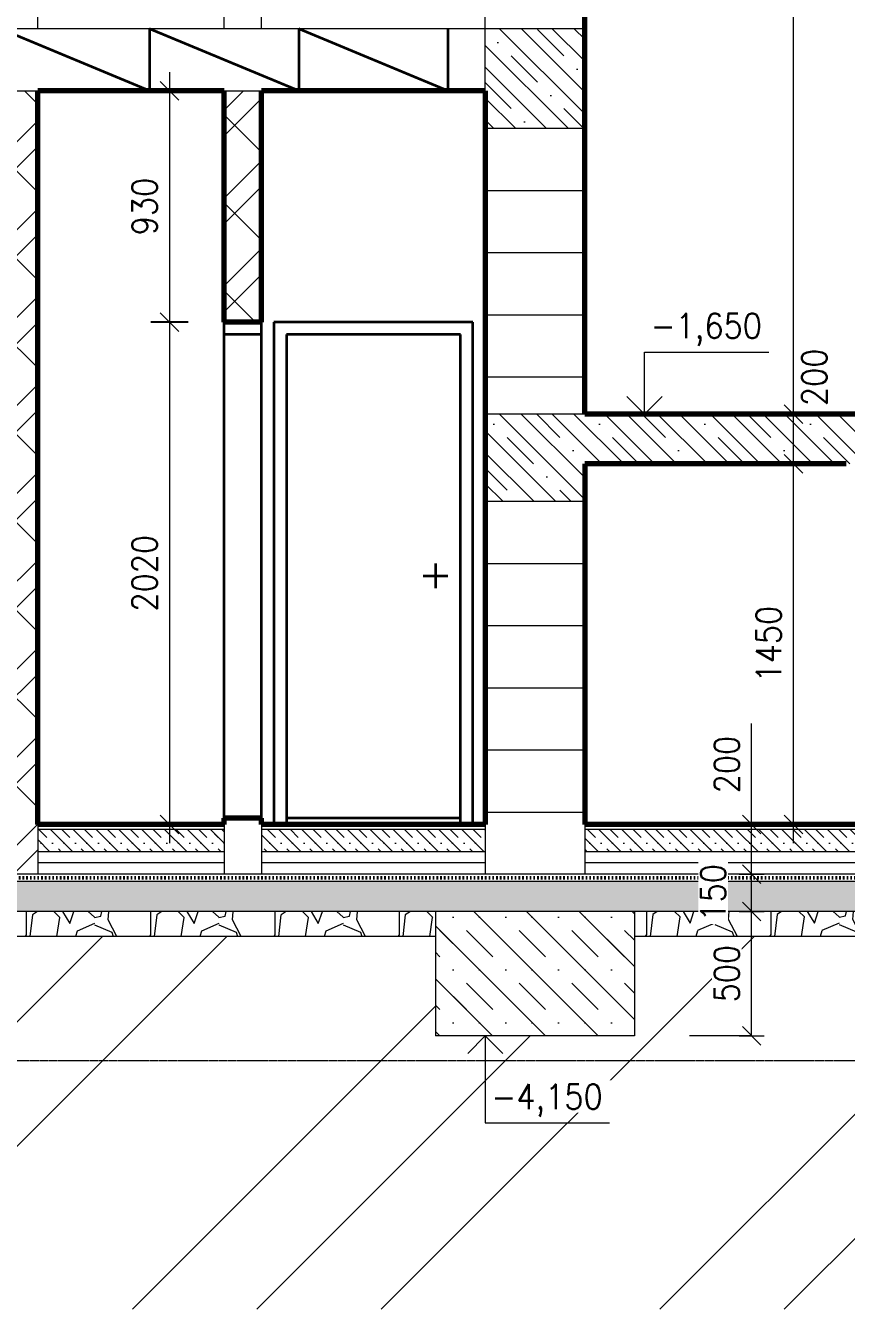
# Model space of a CAD drawing. Header units: millimetres. Extents: x 9557 to 76822, y 14597 to 67378.
# Drawn here: x 20029 to 23330, y 49592 to 54754 of the extents above; entities that cross this region are included whole.
import ezdxf

# ---------------------------------------------------------------- set-up
doc = ezdxf.new("R2010")
doc.units = ezdxf.units.MM
doc.linetypes.add('ACAD_ISO02W100', pattern=[15, 12, -3])
doc.linetypes.add('ACAD_ISO03W100', pattern=[30, 12, -18])
for name, color, linetype, lineweight in [('0.18', 51, 'Continuous', 18), ('0.25', 7, 'Continuous', 25), ('0.35', 6, 'Continuous', 35), ('0.7', 30, 'Continuous', 70), ('Hydroizolácia', 50, 'ACAD_ISO03W100', 50)]:
    doc.layers.add(name, color=color, linetype=linetype, lineweight=lineweight)
doc.layers.add('Dimensions', color=7, linetype='Continuous')
doc.styles.add('MyTextStyle', font='romans.shx', dxfattribs={"width": 0.9})
doc.linetypes.add('TEPELNAIZOLACIA', pattern='A,0.004,[1,tepelnaizolacia,S=1,R=360,X=0,Y=0],-400', length=400.004)
doc.dimstyles.new('Annotative SK int', dxfattribs={"dimscale": 0, "dimtxt": 2, "dimasz": 1.5, "dimexe": 1.5, "dimexo": 0, "dimgap": 1, "dimtad": 1, "dimdec": 0, "dimlfac": -1, "dimrnd": 5, "dimzin": 0, "dimtxsty": 'MyTextStyle', "dimblk": 'OBLIQUE', "dimcen": 1.5, "dimdle": 1.5, "dimadec": 0, "dimazin": 0, "dimtfac": 1, "dimtdec": 0, "dimtofl": 0, "dimtmove": 0, "dimatfit": 3, "dimldrblk": 'NONE', "dimfxl": 1.5, "dimfxlon": 1, "dimtfill": 1, "dimtolj": 1, "dimtzin": 0, "dimlwd": 18, "dimarcsym": 0})
doc.dimstyles.new('Standard SK int', dxfattribs={"dimtxt": 100, "dimasz": 75, "dimexe": 50, "dimexo": 0, "dimgap": 50, "dimtad": 1, "dimdec": 0, "dimrnd": 5, "dimzin": 0, "dimtxsty": 'MyTextStyle', "dimblk": 'OBLIQUE', "dimcen": 0, "dimclrd": 51, "dimclre": 51, "dimadec": 0, "dimazin": 1, "dimtm": 1e-09, "dimtfac": 1, "dimtdec": 0, "dimtofl": 0, "dimtmove": 0, "dimatfit": 2, "dimfxl": 50, "dimfxlon": 1, "dimtfill": 1, "dimtfillclr": 250, "dimtolj": 1, "dimtzin": 0, "dimlwd": 18, "dimlwe": 18, "dimarcsym": 0})
pattern_1 = [(315, (23542.22, 51416.66), (91.9239, -2e-14), []), (315, (23607.217, 51351.662), (45.96194, -8e-15), [65, -32.5, 0, -32.5])]
pattern_2 = [(45, (11676.73, 10865.76), (0, 353.5534), []), (45, (11926.73, 10865.76), (0, 353.5534), []), (135, (11676.73, 10865.76), (-353.5534, 3e-14), [])]

# ---------------------------------------------------------------- blocks, each defined once
blk = doc.blocks.new('_Oblique')
at = {"color": 0, "linetype": 'ByBlock', "lineweight": -2}
blk.add_line((-0.5, -0.5), (0.5, 0.5), dxfattribs=at)
blk = doc.blocks.new('*D135')
at = {"layer": '0.25', "color": 51, "linetype": 'Continuous', "lineweight": 18, "transparency": 16777216}
for p, q in [((22898.8, 51191.7), (22998.8, 51191.7)), ((22948.8, 50691.7), (22948.8, 51191.7)), ((22898.8, 50691.7), (22998.8, 50691.7))]:
    blk.add_line(p, q, dxfattribs=at)
at = {"layer": '0.25', "color": 51, "lineweight": 18, "transparency": 16777216, "xscale": 75, "yscale": 75, "zscale": 75}
for p, rotation in [((22948.8, 51191.7), 90), ((22948.8, 50691.7), 270)]:
    blk.add_blockref('_Oblique', p, dxfattribs=dict(at, rotation=rotation))
at = {"layer": '0.25', "color": 0, "transparency": 16777216, "insert": (22848.8, 50941.7), "char_height": 100, "attachment_point": 5, "rotation": 90, "style": 'MyTextStyle', "bg_fill": 3, "box_fill_scale": 1.1, "bg_fill_color": 256, "bg_fill_true_color": 13158600, "bg_fill_transparency": 0}
blk.add_mtext('\\A1;500', dxfattribs=at)
blk = doc.blocks.new('*D136')
at = {"layer": '0.25', "color": 51, "linetype": 'Continuous', "lineweight": 18, "transparency": 16777216}
for p, q in [((22898.8, 51341.7), (22998.8, 51341.7)), ((22948.8, 51191.7), (22948.8, 51341.7)), ((22898.8, 51191.7), (22998.8, 51191.7))]:
    blk.add_line(p, q, dxfattribs=at)
at = {"layer": '0.25', "color": 51, "lineweight": 18, "transparency": 16777216, "xscale": 75, "yscale": 75, "zscale": 75}
for p, rotation in [((22948.8, 51341.7), 90), ((22948.8, 51191.7), 270)]:
    blk.add_blockref('_Oblique', p, dxfattribs=dict(at, rotation=rotation))
at = {"layer": '0.25', "color": 0, "transparency": 16777216, "insert": (22794.1, 51266.7), "char_height": 100, "attachment_point": 5, "rotation": 90, "style": 'MyTextStyle', "bg_fill": 3, "box_fill_scale": 1.1, "bg_fill_color": 256, "bg_fill_true_color": 13158600, "bg_fill_transparency": 0}
blk.add_mtext('\\A1;150', dxfattribs=at)
blk = doc.blocks.new('*D137')
at = {"layer": '0.25', "color": 51, "linetype": 'Continuous', "lineweight": 18, "transparency": 16777216}
for p, q in [((22948.8, 51541.7), (22948.8, 51948.1)), ((22898.8, 51541.7), (22998.8, 51541.7)), ((22948.8, 51341.7), (22948.8, 51541.7)), ((22898.8, 51341.7), (22998.8, 51341.7))]:
    blk.add_line(p, q, dxfattribs=at)
at = {"layer": '0.25', "color": 51, "lineweight": 18, "transparency": 16777216, "xscale": 75, "yscale": 75, "zscale": 75}
for p, rotation in [((22948.8, 51541.7), 90), ((22948.8, 51341.7), 270)]:
    blk.add_blockref('_Oblique', p, dxfattribs=dict(at, rotation=rotation))
at = {"layer": '0.25', "color": 0, "transparency": 16777216, "insert": (22848.8, 51782.4), "char_height": 100, "attachment_point": 5, "rotation": 90, "style": 'MyTextStyle', "bg_fill": 3, "box_fill_scale": 1.1, "bg_fill_color": 256, "bg_fill_true_color": 13158600, "bg_fill_transparency": 0}
blk.add_mtext('\\A1;200', dxfattribs=at)
blk = doc.blocks.new('*D138')
at = {"layer": '0.25', "color": 51, "linetype": 'Continuous', "lineweight": 18, "transparency": 16777216}
for p, q in [((24124.3, 51541.7), (24124.3, 51948.1)), ((24074.3, 51541.7), (24174.3, 51541.7)), ((24124.3, 51341.7), (24124.3, 51541.7)), ((24074.3, 51341.7), (24174.3, 51341.7))]:
    blk.add_line(p, q, dxfattribs=at)
at = {"layer": '0.25', "color": 51, "lineweight": 18, "transparency": 16777216, "xscale": 75, "yscale": 75, "zscale": 75}
for p, rotation in [((24124.3, 51541.7), 90), ((24124.3, 51341.7), 270)]:
    blk.add_blockref('_Oblique', p, dxfattribs=dict(at, rotation=rotation))
at = {"layer": '0.25', "color": 0, "transparency": 16777216, "insert": (24024.3, 51782.4), "char_height": 100, "attachment_point": 5, "rotation": 90, "style": 'MyTextStyle', "bg_fill": 3, "box_fill_scale": 1.1, "bg_fill_color": 256, "bg_fill_true_color": 13158600, "bg_fill_transparency": 0}
blk.add_mtext('\\A1;200', dxfattribs=at)
blk = doc.blocks.new('*D139')
at = {"layer": '0.25', "color": 51, "linetype": 'Continuous', "lineweight": 18, "transparency": 16777216}
for p, q in [((24074.3, 51341.7), (24174.3, 51341.7)), ((24124.3, 51341.7), (24124.3, 51191.7)), ((24074.3, 51191.7), (24174.3, 51191.7))]:
    blk.add_line(p, q, dxfattribs=at)
at = {"layer": '0.25', "color": 51, "lineweight": 18, "transparency": 16777216, "xscale": 75, "yscale": 75, "zscale": 75}
for p, rotation in [((24124.3, 51341.7), 90), ((24124.3, 51191.7), 270)]:
    blk.add_blockref('_Oblique', p, dxfattribs=dict(at, rotation=rotation))
at = {"layer": '0.25', "color": 0, "transparency": 16777216, "insert": (23974.3, 51266.7), "char_height": 100, "attachment_point": 5, "rotation": 90, "style": 'MyTextStyle', "bg_fill": 3, "box_fill_scale": 1.1, "bg_fill_color": 256, "bg_fill_true_color": 13158600, "bg_fill_transparency": 0}
blk.add_mtext('\\A1;150', dxfattribs=at)
blk = doc.blocks.new('*D140')
at = {"layer": '0.25', "color": 51, "linetype": 'Continuous', "lineweight": 18, "transparency": 16777216}
for p, q in [((24124.3, 51191.7), (24124.3, 51266.7)), ((24074.3, 51191.7), (24174.3, 51191.7)), ((24074.3, 51091.7), (24174.3, 51091.7)), ((24124.3, 51091.7), (24124.3, 50623.1))]:
    blk.add_line(p, q, dxfattribs=at)
at = {"layer": '0.25', "color": 51, "lineweight": 18, "transparency": 16777216, "xscale": 75, "yscale": 75, "zscale": 75}
for p, rotation in [((24124.3, 51191.7), 270), ((24124.3, 51091.7), 90)]:
    blk.add_blockref('_Oblique', p, dxfattribs=dict(at, rotation=rotation))
at = {"layer": '0.25', "color": 0, "transparency": 16777216, "insert": (24024.3, 50782.4), "char_height": 100, "attachment_point": 5, "rotation": 90, "style": 'MyTextStyle', "bg_fill": 3, "box_fill_scale": 1.1, "bg_fill_color": 256, "bg_fill_true_color": 13158600, "bg_fill_transparency": 0}
blk.add_mtext('\\A1;100', dxfattribs=at)
blk = doc.blocks.new('*D195')
at = {"layer": 'Dimensions', "color": 0, "lineweight": 18, "transparency": 16777216}
blk.add_line((20606.9, 54566.7), (20606.9, 53486.7), dxfattribs=at)
at = {"layer": 'Dimensions', "color": 0, "lineweight": -2, "transparency": 16777216}
for p, q in [((20681.9, 54491.7), (20531.9, 54491.7)), ((20681.9, 53561.7), (20531.9, 53561.7))]:
    blk.add_line(p, q, dxfattribs=at)
at = {"layer": 'Dimensions', "color": 0, "lineweight": 18, "transparency": 16777216, "xscale": 75, "yscale": 75, "zscale": 75}
for p, rotation in [((20606.9, 54491.7), 90), ((20606.9, 53561.7), 270)]:
    blk.add_blockref('_Oblique', p, dxfattribs=dict(at, rotation=rotation))
at = {"layer": 'Dimensions', "color": 0, "transparency": 16777216, "insert": (20506.9, 54026.7), "char_height": 100, "attachment_point": 5, "rotation": 90, "style": 'MyTextStyle', "bg_fill": 3, "box_fill_scale": 1.1, "bg_fill_color": 256, "bg_fill_true_color": 13158600, "bg_fill_transparency": 0}
blk.add_mtext('\\A1;930', dxfattribs=at)
blk = doc.blocks.new('_None')
blk = doc.blocks.new('*D196')
at = {"layer": 'Dimensions', "color": 0, "lineweight": 18, "transparency": 16777216}
blk.add_line((20606.9, 53636.7), (20606.9, 51466.7), dxfattribs=at)
at = {"layer": 'Dimensions', "color": 0, "lineweight": -2, "transparency": 16777216}
for p, q in [((20681.9, 53561.7), (20531.9, 53561.7)), ((20681.9, 51541.7), (20531.9, 51541.7))]:
    blk.add_line(p, q, dxfattribs=at)
at = {"layer": 'Dimensions', "color": 0, "lineweight": 18, "transparency": 16777216, "xscale": 75, "yscale": 75, "zscale": 75}
for p, rotation in [((20606.9, 53561.7), 90), ((20606.9, 51541.7), 270)]:
    blk.add_blockref('_Oblique', p, dxfattribs=dict(at, rotation=rotation))
at = {"layer": 'Dimensions', "color": 0, "transparency": 16777216, "insert": (20506.9, 52551.7), "char_height": 100, "attachment_point": 5, "rotation": 90, "style": 'MyTextStyle', "bg_fill": 3, "box_fill_scale": 1.1, "bg_fill_color": 256, "bg_fill_true_color": 13158600, "bg_fill_transparency": 0}
blk.add_mtext('\\A1;2020', dxfattribs=at)
blk = doc.blocks.new('*D202')
at = {"layer": 'Dimensions', "color": 0, "lineweight": 18, "transparency": 16777216}
blk.add_line((23117, 51466.7), (23117, 53066.7), dxfattribs=at)
at = {"layer": 'Dimensions', "color": 0, "lineweight": -2, "transparency": 16777216}
for p, q in [((23042, 52991.7), (23192, 52991.7)), ((23042, 51541.7), (23192, 51541.7))]:
    blk.add_line(p, q, dxfattribs=at)
at = {"layer": 'Dimensions', "color": 0, "lineweight": 18, "transparency": 16777216, "xscale": 75, "yscale": 75, "zscale": 75}
for p, rotation in [((23117, 52991.7), 90), ((23117, 51541.7), 270)]:
    blk.add_blockref('_Oblique', p, dxfattribs=dict(at, rotation=rotation))
at = {"layer": 'Dimensions', "color": 0, "transparency": 16777216, "insert": (23017, 52266.7), "char_height": 100, "attachment_point": 5, "rotation": 90, "style": 'MyTextStyle', "bg_fill": 3, "box_fill_scale": 1.1, "bg_fill_color": 256, "bg_fill_true_color": 13158600, "bg_fill_transparency": 0}
blk.add_mtext('\\A1;1450', dxfattribs=at)
blk = doc.blocks.new('*D203')
at = {"layer": 'Dimensions', "color": 0, "lineweight": 18, "transparency": 16777216}
blk.add_line((23117, 52916.7), (23117, 53266.7), dxfattribs=at)
at = {"layer": 'Dimensions', "color": 0, "lineweight": -2, "transparency": 16777216}
for p, q in [((23042, 53191.7), (23192, 53191.7)), ((23042, 52991.7), (23192, 52991.7))]:
    blk.add_line(p, q, dxfattribs=at)
at = {"layer": 'Dimensions', "color": 0, "lineweight": 18, "transparency": 16777216, "xscale": 75, "yscale": 75, "zscale": 75, "rotation": 270}
blk.add_blockref('_Oblique', (23117, 52991.7), dxfattribs=at)
at = {"layer": 'Dimensions', "color": 0, "transparency": 16777216, "insert": (23201.1, 53339.9), "char_height": 100, "attachment_point": 5, "rotation": 90, "style": 'MyTextStyle', "bg_fill": 3, "box_fill_scale": 1.1, "bg_fill_color": 256, "bg_fill_true_color": 13158600, "bg_fill_transparency": 0}
blk.add_mtext('\\A1;200', dxfattribs=at)
at = {"layer": 'Dimensions', "color": 0, "lineweight": 18, "transparency": 16777216, "xscale": 75, "yscale": 75, "zscale": 75, "rotation": 90}
blk.add_blockref('_Oblique', (23117, 53191.7), dxfattribs=at)
blk = doc.blocks.new('*D204')
at = {"layer": 'Dimensions', "color": 0, "lineweight": 18, "transparency": 16777216}
blk.add_line((23117, 53116.7), (23117, 57866.7), dxfattribs=at)
at = {"layer": 'Dimensions', "color": 0, "lineweight": -2, "transparency": 16777216}
for p, q in [((23042, 57791.7), (23192, 57791.7)), ((23042, 53191.7), (23192, 53191.7))]:
    blk.add_line(p, q, dxfattribs=at)
at = {"layer": 'Dimensions', "color": 0, "lineweight": 18, "transparency": 16777216, "xscale": 75, "yscale": 75, "zscale": 75}
for p, rotation in [((23117, 57791.7), 90), ((23117, 53191.7), 270)]:
    blk.add_blockref('_Oblique', p, dxfattribs=dict(at, rotation=rotation))
at = {"layer": 'Dimensions', "color": 0, "transparency": 16777216, "insert": (23017, 55491.7), "char_height": 100, "attachment_point": 5, "rotation": 90, "style": 'MyTextStyle', "bg_fill": 3, "box_fill_scale": 1.1, "bg_fill_color": 256, "bg_fill_true_color": 13158600, "bg_fill_transparency": 0}
blk.add_mtext('\\A1;4600', dxfattribs=at)

msp = doc.modelspace()

# ---------------------------------------------------------------- hatches: boundary and pattern name
at = {"layer": '0.18', "ltscale": 2}
h = msp.add_hatch(dxfattribs=at)
h.set_pattern_fill('MURIVOSTREDNAPEVNOST', color=256, scale=250, pattern_type=2)
h.set_pattern_definition(pattern_2)
h.paths.add_polyline_path([(20077.2, 57791.7), (19927.2, 57791.7), (19927.2, 54841.7), (19927.2, 54741.7), (20077.2, 54741.7), (20077.2, 54841.7)])
at = {"layer": '0.18'}
h = msp.add_hatch(dxfattribs=at)
h.set_pattern_fill('BETONSVYSTUZOU', color=256, scale=150, angle=-90, pattern_type=2)
h.set_pattern_definition([(315, (-12702.31, 105376.26), (212.13203, -4e-14), []), (315, (-12702.31, 105226.26), (318.19805, -106.066), [150, -75, 0, -75]), (315, (-12702.31, 105076.26), (212.13203, -4e-14), [])])
h.paths.add_polyline_path([(21877.2, 54341.7), (21877.2, 54741.7), (22277.2, 54741.7), (22277.2, 54341.7)])
at = {"layer": '0.18', "ltscale": 2}
h = msp.add_hatch(dxfattribs=at)
h.set_pattern_fill('MURIVOSTREDNAPEVNOST', color=256, scale=250, pattern_type=2)
h.set_pattern_definition(pattern_2)
h.paths.add_polyline_path([(20077.2, 54491.7), (19927.2, 54491.7), (19927.2, 51541.7), (19927.2, 51341.7), (20077.2, 51341.7), (20077.2, 51541.7)])
h = msp.add_hatch(dxfattribs=at)
h.set_pattern_fill('MURIVOSTREDNAPEVNOST', color=256, scale=250, pattern_type=2)
h.set_pattern_definition(pattern_2)
h.paths.add_polyline_path([(20977.2, 54491.7), (20827.2, 54491.7), (20827.2, 53561.7), (20977.2, 53561.7)])
at = {"layer": '0.18'}
h = msp.add_hatch(dxfattribs=at)
h.set_pattern_fill('ZEMINAPOVODNA', color=256, scale=500, pattern_type=2)
h.set_pattern_definition([(45, (-12702.3, 105526.3), (5e-13, 2121.32), []), (45, (-12202.3, 105526.3), (5e-13, 2121.32), []), (45, (-11702.3, 105526.3), (5e-13, 2121.32), [])])
h.paths.add_polyline_path([(14127.2, 49591.7), (14127.2, 53641.7), (16827.2, 53641.7), (16827.2, 51091.7), (17427.2, 51091.7), (17427.2, 50591.7), (18127.2, 50591.7), (18127.2, 51091.7), (21677.2, 51091.7), (21677.2, 50691.7), (22477.2, 50691.7), (22477.2, 51091.7), (25977.2, 51091.7), (25977.2, 50791.7), (26277.2, 50791.7), (26277.2, 51091.7), (27627.2, 51091.7), (27627.2, 50591.7), (28327.2, 50591.7), (28327.2, 51091.7), (28927.2, 51091.7), (28927.2, 53641.7), (31227.2, 53641.7), (31227.2, 52641.7), (31517.2, 52641.7), (31517.2, 53641.7), (34017.2, 53641.7), (34017.2, 49591.7)])
h = msp.add_hatch(dxfattribs=at)
h.set_pattern_fill('BETONSVYSTUZOU', color=256, scale=150, angle=-90, pattern_type=2)
h.set_pattern_definition([(315, (11676.73, 10715.76), (212.13203, -3e-14), []), (315, (11676.73, 10565.76), (318.19805, -106.066), [150, -75, 0, -75]), (315, (11676.73, 10415.76), (212.13203, -3e-14), [])])
h.paths.add_polyline_path([(24477.2, 52531.7), (24477.2, 52696.7), (24177.2, 52696.7), (24177.2, 52861.7), (23877.2, 52861.7), (23877.2, 53026.7), (23577.2, 53026.7), (23577.2, 53191.7), (23277.2, 53191.7), (22277.2, 53191.7), (21877.2, 53191.7), (21877.2, 52841.7), (22277.2, 52841.7), (22277.2, 52991.7), (23329.6, 52991.7), (25966, 51541.7), (25977.2, 51535.5), (25977.2, 50791.7), (26277.2, 50791.7), (26277.2, 51541.7), (26277.2, 51706.7), (25977.2, 51706.7), (25977.2, 51871.7), (25677.2, 51871.7), (25677.2, 52036.7), (25377.2, 52036.7), (25377.2, 52201.7), (25077.2, 52201.7), (25077.2, 52366.7), (24777.2, 52366.7), (24777.2, 52531.7)])
h = msp.add_hatch(dxfattribs=at)
h.set_pattern_fill('BETONBEZVYSTUZE', color=256, scale=65, angle=-90, pattern_type=2)
h.set_pattern_definition(pattern_1)
h.paths.add_polyline_path([(20077.2, 51521.7), (20077.2, 51431.7), (20827.2, 51431.7), (20827.2, 51521.7)])
h = msp.add_hatch(dxfattribs=at)
h.set_pattern_fill('BETONBEZVYSTUZE', color=256, scale=65, angle=-90, pattern_type=2)
h.set_pattern_definition(pattern_1)
h.paths.add_polyline_path([(20977.2, 51521.7), (20977.2, 51431.7), (21877.2, 51431.7), (21877.2, 51521.7)])
h = msp.add_hatch(dxfattribs=at)
h.set_pattern_fill('BETONBEZVYSTUZE', color=256, scale=65, angle=-90, pattern_type=2)
h.set_pattern_definition(pattern_1)
h.paths.add_polyline_path([(22277.2, 51521.7), (22277.2, 51431.7), (25977.2, 51431.7), (25977.2, 51521.7)])
h = msp.add_hatch(dxfattribs=at)
h.set_pattern_fill('BETONBEZVYSTUZE', color=256, scale=75, pattern_type=2)
h.set_pattern_definition([(45, (17502.22, 51246.66), (3e-14, 106.066), []), (45, (17577.217, 51321.662), (1e-14, 53.03301), [75, -37.5, 0, -37.5])])
h.paths.add_polyline_path([(26277.2, 51191.7), (26277.2, 51311.7), (28327.2, 51311.7), (28927.2, 51261.7), (28927.2, 51191.7)])
h.paths.add_polyline_path([(25977.2, 51311.7), (25977.2, 51191.7), (16827.2, 51191.7), (16827.2, 51261.7), (17427.2, 51311.7)])
h = msp.add_hatch(dxfattribs=at)
h.set_pattern_fill('GRAVEL', color=256, scale=500, angle=-90)
h.set_pattern_definition([(138.01279, (-11197.523, 117664.85), (-4500, 4000), [67.268, -6659.544]), (94.96974, (-11247.523, 117709.85), (500, -6000), [115.434, -11427.9624]), (42.510447, (-11257.523, 117824.85), (-5500, -5000), [81.394, -8058.0163]), (177.27369, (-11382.523, 118019.85), (10000, -500), [105.119, -10406.779]), (202.833654, (-11487.523, 118024.85), (6000, 2500), [103.0775, -10204.6866]), (267.27369, (-11582.523, 117984.85), (500, 10000), [105.119, -10406.779]), (307.69424, (-11587.523, 117879.85), (-5000, 6500), [139.0145, -13762.4243]), (342.255328, (-11502.523, 117769.85), (11000, -3500), [131.244, -12993.1607]), (31.429566, (-11377.523, 117729.85), (6500, 4000), [105.475, -10442.0366]), (85.23636, (-11287.523, 117784.85), (-500, -5500), [120.416, -5900.3813]), (132.397438, (-11277.523, 117904.85), (-5500, 6000), [155.724, -15416.6875]), (48.814075, (-11387.523, 117524.85), (3000, 3500), [53.1505, -5261.9224]), (81.469234, (-11352.523, 117564.85), (-1000, -6500), [101.1185, -10010.7557]), (135, (-11337.52, 117664.85), (-500, 1e-13), [70.7105, -636.3963]), (113.19859, (-11277.52, 117699.85), (1000, -2500), [38.079, -3769.8076]), (201.80141, (-11292.52, 117734.85), (1500, 500), [53.8515, -2638.731]), (300.96376, (-11342.52, 117714.85), (1000, -1500), [87.4645, -2828.0114]), (71.56505, (-11297.52, 117639.85), (-500, -1000), [63.2455, -1517.8933]), (286.38954, (-11292.523, 118024.85), (1500, -5000), [88.6, -8771.4226]), (340.346176, (-11267.523, 117939.85), (-5500, 2000), [74.3305, -7358.704]), (203.19859, (-11197.52, 117639.85), (2500, 1000), [76.1575, -3731.729]), (253.61046, (-11267.523, 117609.85), (1500, 5000), [88.6, -8771.4226]), (249.443955, (-11602.52, 118024.85), (1000, 2500), [85.44, -4186.562]), (204.77514, (-11632.523, 117944.85), (5500, 2500), [71.589, -7087.3215]), (336.80141, (-11697.52, 117634.85), (2500, -1000), [76.1575, -3731.729]), (287.354025, (-11627.523, 117604.85), (-2000, 6500), [83.8155, -8297.7118]), (339.443955, (-11697.52, 117879.85), (-2500, 1000), [42.72, -4229.282]), (11.30993, (-11697.52, 117664.85), (2000, 500), [25.495, -2524.0148]), (75.96376, (-11672.52, 117669.85), (-500, -1500), [103.0775, -1958.4753]), (96.009006, (-11647.523, 117769.85), (500, -5000), [95.525, -9456.9616]), (213.69007, (-11387.52, 117714.85), (1000, 500), [72.111, -1730.6646]), (263.157227, (-11447.523, 117674.85), (-1000, -8500), [125.897, -12463.7813]), (330.945396, (-11462.523, 117549.85), (-3500, 2000), [51.478, -5096.337]), (360, (-11417.5, 117524.85), (500, 500), [30, -470]), (30.256437, (-11632.523, 117779.85), (-3500, -2000), [69.462, -6876.76]), (318.01279, (-11572.523, 117814.85), (4500, -4000), [134.536, -6592.276]), (270, (-11472.5, 117724.85), (500, -500), [130, -370]), (235.304846, (-11472.523, 117594.85), (-3500, -5000), [79.057, -7826.637]), (164.0546, (-11517.52, 117529.85), (-2000, 500), [72.801, -3567.254]), (117.645975, (-11587.523, 117549.85), (-5000, 9500), [118.5325, -11734.737]), (85.42608, (-11642.523, 117654.85), (500, 6500), [125.3995, -12414.5367])])
h.paths.add_polyline_path([(18127.2, 51091.7), (18127.2, 51191.7), (21677.2, 51191.7), (21677.2, 51091.7)])
h = msp.add_hatch(dxfattribs=at)
h.set_pattern_fill('BETONBEZVYSTUZE', color=256, scale=150, angle=-90, pattern_type=2)
h.set_pattern_definition([(315, (-11547.52, 117874.85), (212.13203, -4e-14), []), (315, (-11397.52, 117724.85), (106.06602, -2e-14), [150, -75, 0, -75])])
h.paths.add_polyline_path([(21677.2, 50691.7), (21677.2, 51191.7), (22477.2, 51191.7), (22477.2, 50691.7)])
h = msp.add_hatch(dxfattribs=at)
h.set_pattern_fill('GRAVEL', color=256, scale=500, angle=-90)
h.set_pattern_definition([(138.01279, (-12202.314, 105166.263), (-4500, 4000), [67.268, -6659.544]), (94.96974, (-12252.314, 105211.263), (500, -6000), [115.434, -11427.9624]), (42.510447, (-12262.314, 105326.263), (-5500, -5000), [81.394, -8058.0163]), (177.27369, (-12387.314, 105521.263), (10000, -500), [105.119, -10406.779]), (202.833654, (-12492.314, 105526.263), (6000, 2500), [103.0775, -10204.6866]), (267.27369, (-12587.314, 105486.263), (500, 10000), [105.119, -10406.779]), (307.69424, (-12592.314, 105381.263), (-5000, 6500), [139.0145, -13762.4243]), (342.25533, (-12507.314, 105271.263), (11000, -3500), [131.244, -12993.1607]), (31.429566, (-12382.314, 105231.263), (6500, 4000), [105.475, -10442.0366]), (85.23636, (-12292.314, 105286.263), (-500, -5500), [120.416, -5900.3813]), (132.397438, (-12282.314, 105406.263), (-5500, 6000), [155.724, -15416.6875]), (48.814075, (-12392.314, 105026.263), (3000, 3500), [53.1505, -5261.9224]), (81.469234, (-12357.314, 105066.263), (-1000, -6500), [101.1185, -10010.7557]), (135, (-12342.3, 105166.26), (-500, 1e-13), [70.7105, -636.3963]), (113.19859, (-12282.314, 105201.26), (1000, -2500), [38.079, -3769.8076]), (201.80141, (-12297.31, 105236.26), (1500, 500), [53.8515, -2638.731]), (300.96376, (-12347.31, 105216.26), (1000, -1500), [87.4645, -2828.0114]), (71.56505, (-12302.31, 105141.26), (-500, -1000), [63.2455, -1517.8933]), (286.38954, (-12297.314, 105526.263), (1500, -5000), [88.6, -8771.4226]), (340.346176, (-12272.314, 105441.263), (-5500, 2000), [74.3305, -7358.704]), (203.19859, (-12202.314, 105141.26), (2500, 1000), [76.1575, -3731.729]), (253.61046, (-12272.314, 105111.263), (1500, 5000), [88.6, -8771.4226]), (249.44395, (-12607.314, 105526.26), (1000, 2500), [85.44, -4186.562]), (204.77514, (-12637.314, 105446.263), (5500, 2500), [71.589, -7087.3215]), (336.80141, (-12702.314, 105136.26), (2500, -1000), [76.1575, -3731.729]), (287.354025, (-12632.314, 105106.263), (-2000, 6500), [83.8155, -8297.7118]), (339.44395, (-12702.314, 105381.26), (-2500, 1000), [42.72, -4229.282]), (11.30993, (-12702.31, 105166.26), (2000, 500), [25.495, -2524.0148]), (75.96376, (-12677.31, 105171.26), (-500, -1500), [103.0775, -1958.4753]), (96.009006, (-12652.314, 105271.263), (500, -5000), [95.525, -9456.9616]), (213.69007, (-12392.31, 105216.26), (1000, 500), [72.111, -1730.6646]), (263.157227, (-12452.314, 105176.263), (-1000, -8500), [125.897, -12463.7813]), (330.9454, (-12467.314, 105051.263), (-3500, 2000), [51.478, -5096.337]), (360, (-12422.3, 105026.26), (500, 500), [30, -470]), (30.25644, (-12637.314, 105281.263), (-3500, -2000), [69.462, -6876.76]), (318.01279, (-12577.314, 105316.263), (4500, -4000), [134.536, -6592.276]), (270, (-12477.3, 105226.26), (500, -500), [130, -370]), (235.304846, (-12477.314, 105096.263), (-3500, -5000), [79.057, -7826.637]), (164.0546, (-12522.314, 105031.26), (-2000, 500), [72.801, -3567.254]), (117.645975, (-12592.314, 105051.263), (-5000, 9500), [118.5325, -11734.737]), (85.42608, (-12647.314, 105156.263), (500, 6500), [125.3995, -12414.5367])])
h.paths.add_polyline_path([(22477.2, 51191.7), (22477.2, 51091.7), (25977.2, 51091.7), (25977.2, 51191.7)])

# ---------------------------------------------------------------- linework, layer by layer
for p, q in [((20077.2, 54741.7), (20077.2, 54841.7)), ((20827.2, 54741.7), (20827.2, 54841.7)), ((20977.2, 54741.7), (20977.2, 54841.7)), ((21877.2, 54741.7), (21877.2, 54841.7)), ((22277.2, 54741.7), (17507.2, 54741.7)), ((21877.2, 54491.7), (21877.2, 54741.7)), ((19927.2, 54491.7), (20077.2, 54491.7)), ((20827.2, 54491.7), (20977.2, 54491.7)), ((22517.6, 53191.7), (22517.6, 53441.7)), ((22517.6, 53441.7), (23017.6, 53441.7)), ((22517.6, 53191.7), (22446.9, 53262.4)), ((22517.6, 53191.7), (22588.3, 53262.4)), ((22277.2, 53191.7), (21877.2, 53191.7)), ((20077.2, 51541.7), (20077.2, 51341.7)), ((20827.2, 51541.7), (20827.2, 51341.7)), ((20977.2, 51541.7), (20977.2, 51341.7)), ((21877.2, 51541.7), (21877.2, 51341.7)), ((22277.2, 51541.7), (22277.2, 51341.7)), ((20827.2, 51521.7), (20077.2, 51521.7)), ((21877.2, 51521.7), (20977.2, 51521.7)), ((25977.2, 51521.7), (22277.2, 51521.7)), ((20827.2, 51431.7), (20077.2, 51431.7)), ((21877.2, 51431.7), (20977.2, 51431.7)), ((25977.2, 51431.7), (22277.2, 51431.7)), ((25977.2, 51341.7), (17427.2, 51341.7)), ((25977.2, 51311.7), (17427.2, 51311.7)), ((25977.2, 51191.7), (16827.2, 51191.7)), ((21677.2, 51191.7), (21677.2, 50691.7)), ((22477.2, 51191.7), (22477.2, 50691.7)), ((21677.2, 51091.7), (18127.2, 51091.7)), ((25977.2, 51091.7), (22477.2, 51091.7)), ((22477.2, 50691.7), (21677.2, 50691.7)), ((21877.2, 50691.7), (21806.5, 50621)), ((21877.2, 50691.7), (21877.2, 50341.7)), ((21877.2, 50691.7), (21947.9, 50621)), ((22948.8, 50691.7), (22698.8, 50691.7)), ((21877.2, 50341.7), (22377.2, 50341.7))]:
    msp.add_line(p, q, dxfattribs=at)
at = {"layer": '0.18', "linetype": 'Continuous', "ltscale": 0.25}
for p, q in [((21877.2, 54341.7), (22277.2, 54341.7)), ((21877.2, 52841.7), (22277.2, 52841.7))]:
    msp.add_line(p, q, dxfattribs=at)
at = {"layer": '0.18', "linetype": 'ACAD_ISO02W100', "ltscale": 0.25}
for p, q in [((21877.2, 54091.7), (22277.2, 54091.7)), ((21877.2, 53841.7), (22277.2, 53841.7)), ((21877.2, 53591.7), (22277.2, 53591.7)), ((21877.2, 53341.7), (22277.2, 53341.7)), ((21877.2, 52591.7), (22277.2, 52591.7)), ((21877.2, 52341.7), (22277.2, 52341.7)), ((21877.2, 52091.7), (22277.2, 52091.7)), ((21877.2, 51841.7), (22277.2, 51841.7)), ((21877.2, 51591.7), (22277.2, 51591.7))]:
    msp.add_line(p, q, dxfattribs=at)
at = {"layer": '0.18', "linetype": 'TEPELNAIZOLACIA', "ltscale": 0.0033}
for p, q in [((20827.2, 51386.7), (20077.2, 51386.7)), ((21877.2, 51386.7), (20977.2, 51386.7)), ((25977.2, 51386.7), (22277.2, 51386.7))]:
    msp.add_line(p, q, dxfattribs=at)
at = {"layer": '0.18', "linetype": 'ACAD_ISO02W100', "ltscale": 0.5}
msp.add_line((27627.2, 50591.7), (18127.2, 50591.7), dxfattribs=at)
at = {"layer": '0.35'}
for p, q in [((20527.2, 54491.7), (19927.2, 54741.7)), ((21127.2, 54491.7), (20527.2, 54741.7)), ((20527.2, 54741.7), (20527.2, 54491.7)), ((21727.2, 54491.7), (21127.2, 54741.7)), ((21127.2, 54741.7), (21127.2, 54491.7)), ((21727.2, 54741.7), (21727.2, 54491.7)), ((20827.2, 51566.7), (20827.2, 53561.7)), ((20977.2, 51566.7), (20977.2, 53561.7)), ((21827.2, 53561.7), (21027.2, 53561.7)), ((21027.2, 53561.7), (21027.2, 51541.7)), ((21827.2, 51541.7), (21827.2, 53561.7)), ((20977.2, 53511.7), (20827.2, 53511.7)), ((21777.2, 53511.7), (21077.2, 53511.7)), ((21077.2, 53511.7), (21077.2, 51541.7)), ((21777.2, 51541.7), (21777.2, 53511.7)), ((21677.2, 52591.7), (21677.2, 52491.7)), ((21627.2, 52541.7), (21727.2, 52541.7)), ((21777.2, 51566.7), (21077.2, 51566.7))]:
    msp.add_line(p, q, dxfattribs=at)
at = {"layer": '0.7'}
for p, q in [((22277.2, 53191.7), (22277.2, 57791.7)), ((20077.2, 51541.7), (20077.2, 54491.7)), ((20827.2, 54491.7), (20077.2, 54491.7)), ((20827.2, 53561.7), (20827.2, 54491.7)), ((21877.2, 54491.7), (20977.2, 54491.7)), ((20977.2, 53561.7), (20977.2, 54491.7)), ((21877.2, 54491.7), (21877.2, 51541.7)), ((20977.2, 53561.7), (20827.2, 53561.7)), ((23277.2, 53191.7), (22277.2, 53191.7)), ((23577.2, 53191.7), (23277.2, 53191.7)), ((22277.2, 52991.7), (22277.2, 51541.7)), ((23329.6, 52991.7), (22277.2, 52991.7)), ((20827.2, 51541.7), (20077.2, 51541.7)), ((20977.2, 51566.7), (20827.2, 51566.7)), ((20827.2, 51541.7), (20827.2, 51566.7)), ((20977.2, 51541.7), (20977.2, 51566.7)), ((21877.2, 51541.7), (20977.2, 51541.7)), ((25966, 51541.7), (22277.2, 51541.7))]:
    msp.add_line(p, q, dxfattribs=at)
at = {"layer": 'Hydroizolácia', "ltscale": 0.5}
msp.add_line((25977.2, 51326.7), (17427.2, 51326.7), dxfattribs=at)

# ---------------------------------------------------------------- next in the draw order: texts
at = {"layer": '0.25', "char_height": 100, "attachment_point": 7, "style": 'MyTextStyle', "bg_fill": 3, "box_fill_scale": 1.15, "bg_fill_color": 256, "bg_fill_transparency": 0}
for s, insert in [('{\\Fromans|c238;-1,650}', (22542.6, 53466.7)), ('{\\Fromans|c238;-4,150}', (21902.2, 50366.7))]:
    msp.add_mtext_dynamic_manual_height_columns(s, width=475, gutter_width=500, heights=[0], dxfattribs=dict(at, insert=insert))

# ---------------------------------------------------------------- next in the draw order: dimensions: what is measured, and where the dimension line sits
at = {"layer": '0.25'}
dim = msp.add_linear_dim(base=(22948.8, 51191.7), p1=(22477.2, 50691.7), p2=(22477.2, 51191.7), angle=270, dimstyle='Standard SK int', override={"dimtfill": 1}, dxfattribs=at)
dim.commit()
dim.dimension.update_dxf_attribs({"geometry": '*D135', "text_midpoint": (22848.8, 50941.7)})
at = {"layer": 'Dimensions'}
dim = msp.add_aligned_dim(p1=(20827.2, 54491.7), p2=(20827.2, 53561.7), distance=-220.3, dimstyle='Annotative SK int', dxfattribs=at)
dim.commit()
dim.dimension.update_dxf_attribs({"geometry": '*D195', "text_midpoint": (20506.9, 54026.7)})

# ---------------------------------------------------------------- next in the draw order: dimensions: what is measured, and where the dimension line sits
at = {"layer": '0.25'}
dim = msp.add_linear_dim(base=(22948.8, 51341.7), p1=(22477.2, 51191.7), p2=(22277.2, 51341.7), angle=270, dimstyle='Standard SK int', override={"dimtmove": 1, "dimtfill": 1}, dxfattribs=at)
dim.commit()
dim.dimension.update_dxf_attribs({"geometry": '*D136', "text_midpoint": (22894.1, 51266.7), "dimtype": 160})
at = {"layer": 'Dimensions'}
dim = msp.add_linear_dim(base=(20606.9, 51541.7), p1=(20827.2, 53561.7), p2=(20827.2, 51541.7), angle=90, dimstyle='Annotative SK int', dxfattribs=at)
dim.commit()
dim.dimension.update_dxf_attribs({"geometry": '*D196', "text_midpoint": (20506.9, 52551.7)})

# ---------------------------------------------------------------- next in the draw order: dimensions: what is measured, and where the dimension line sits
at = {"layer": '0.25'}
dim = msp.add_linear_dim(base=(22948.8, 51541.7), p1=(22277.2, 51341.7), p2=(22277.2, 51541.7), angle=270, dimstyle='Standard SK int', override={"dimtad": 3, "dimtfill": 1}, dxfattribs=at)
dim.commit()
dim.dimension.update_dxf_attribs({"geometry": '*D137', "text_midpoint": (22848.8, 51782.4)})

# ---------------------------------------------------------------- next in the draw order: dimensions: what is measured, and where the dimension line sits
dim = msp.add_linear_dim(base=(24124.3, 51341.7), p1=(22277.2, 51541.7), p2=(22277.2, 51341.7), angle=270, dimstyle='Standard SK int', override={"dimtfill": 1}, dxfattribs=at)
dim.commit()
dim.dimension.update_dxf_attribs({"geometry": '*D138', "text_midpoint": (24124.3, 51782.4), "dimtype": 160})

# ---------------------------------------------------------------- next in the draw order: dimensions: what is measured, and where the dimension line sits
dim = msp.add_linear_dim(base=(24124.3, 51191.7), p1=(22277.2, 51341.7), p2=(22477.2, 51191.7), angle=270, dimstyle='Standard SK int', override={"dimtmove": 2, "dimtfill": 1}, dxfattribs=at)
dim.commit()
dim.dimension.update_dxf_attribs({"geometry": '*D139', "text_midpoint": (23974.3, 51266.7), "dimtype": 160})
at = {"layer": 'Dimensions'}
dim = msp.add_linear_dim(base=(23117, 52991.7), p1=(22277.2, 51541.7), p2=(22277.2, 52991.7), angle=90, dimstyle='Annotative SK int', dxfattribs=at)
dim.commit()
dim.dimension.update_dxf_attribs({"geometry": '*D202', "text_midpoint": (23017, 52266.7)})

# ---------------------------------------------------------------- next in the draw order: dimensions: what is measured, and where the dimension line sits
at = {"layer": '0.25'}
dim = msp.add_linear_dim(base=(24124.3, 51191.7), p1=(22477.2, 51091.7), p2=(22477.2, 51191.7), angle=270, dimstyle='Standard SK int', override={"dimtfill": 1}, dxfattribs=at)
dim.commit()
dim.dimension.update_dxf_attribs({"geometry": '*D140', "text_midpoint": (24124.3, 50782.4), "dimtype": 160})
at = {"layer": 'Dimensions'}
dim = msp.add_linear_dim(base=(23117, 53191.7), p1=(22277.2, 52991.7), p2=(22277.2, 53191.7), angle=90, dimstyle='Annotative SK int', override={"dimtmove": 2}, dxfattribs=at)
dim.commit()
dim.dimension.update_dxf_attribs({"geometry": '*D203', "text_midpoint": (23201.1, 53339.9), "dimtype": 160})

# ---------------------------------------------------------------- next in the draw order: dimensions: what is measured, and where the dimension line sits
dim = msp.add_linear_dim(base=(23117, 57791.7), p1=(22277.2, 53191.7), p2=(22277.2, 57791.7), angle=90, dimstyle='Annotative SK int', dxfattribs=at)
dim.commit()
dim.dimension.update_dxf_attribs({"geometry": '*D204', "text_midpoint": (23017, 55491.7)})

doc.saveas('drawing.dxf')
